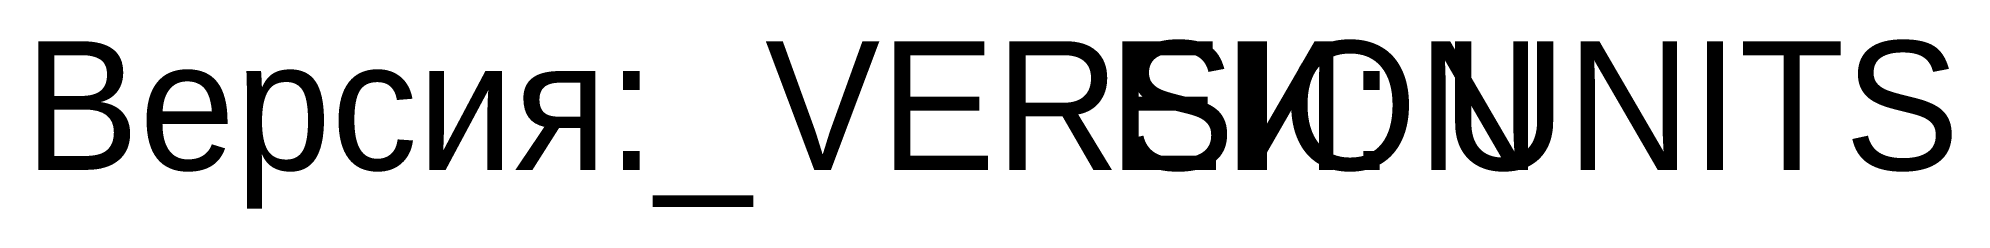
# Model space of a CAD drawing. Extents: x 21.3 to 58.3, y 0.5 to 3.8.
import ezdxf

# ---------------------------------------------------------------- set-up
doc = ezdxf.new("R2010")
doc.units = 0
doc.header["$LTSCALE"] = 7
doc.header["$MEASUREMENT"] = 0
doc.layers.get('0').update_dxf_attribs({"linetype": 'CONTINUOUS'})
doc.styles.add('T', font='es_win.shx', dxfattribs={"bigfont": 'my_b_f.shx'})

msp = doc.modelspace()

# ---------------------------------------------------------------- texts
at = {"style": 'T'}
for s, p in [('Версия:_', (21, 1.25)), ('ЕИ:', (42, 1.25))]:
    msp.add_text(s, height=2.5, dxfattribs=at).set_placement(p)
at = {"color": 34, "linetype": 'ByBlock', "style": 'T'}
for tag, p, s in [('VERSION', (35.351, 1.25), '0'), ('UNITS', (48.46, 1.25), '')]:
    msp.add_attdef(tag, p, s, height=2.5, dxfattribs=at)

doc.saveas('drawing.dxf')
